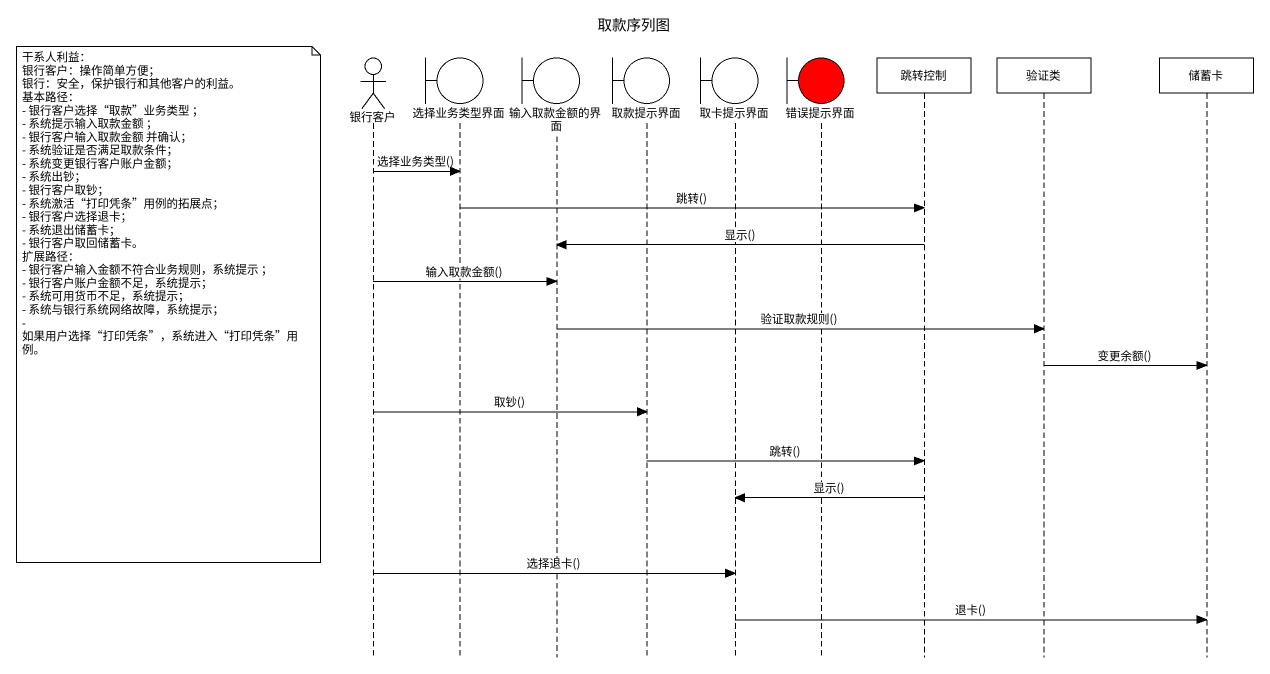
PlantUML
@startuml
title 取款序列图
hide footbox
actor 银行客户
boundary 选择业务类型界面
boundary 输入取款金额的界面
boundary 取款提示界面
boundary 取卡提示界面
boundary 错误提示界面 #FF0000
participant 跳转控制
participant 验证类
participant 储蓄卡

银行客户 -> 选择业务类型界面 : 选择业务类型()
选择业务类型界面 -> 跳转控制 : 跳转()
跳转控制 -> 输入取款金额的界面 : 显示()
银行客户 -> 输入取款金额的界面 : 输入取款金额()
note left of 银行客户
  干系人利益：
  银行客户：操作简单方便；
  银行：安全，保护银行和其他客户的利益。
  基本路径：
  - 银行客户选择“取款”业务类型 ；
  - 系统提示输入取款金额 ；
  - 银行客户输入取款金额 并确认；
  - 系统验证是否满足取款条件；
  - 系统变更银行客户账户金额；
  - 系统出钞；
  - 银行客户取钞；
  - 系统激活“打印凭条”用例的拓展点；
  - 银行客户选择退卡；
  - 系统退出储蓄卡；
  - 银行客户取回储蓄卡。
  扩展路径：
  - 银行客户输入金额不符合业务规则，系统提示 ；
  - 银行客户账户金额不足，系统提示；
  - 系统可用货币不足，系统提示；
  - 系统与银行系统网络故障，系统提示；
  - 如果用户选择“打印凭条”，系统进入“打印凭条”用例。
end note
输入取款金额的界面 -> 验证类 : 验证取款规则()
验证类 -> 储蓄卡 : 变更余额()
银行客户 -> 取款提示界面 : 取钞()
取款提示界面 -> 跳转控制 : 跳转()
跳转控制 -> 取卡提示界面 : 显示()
银行客户 -> 取卡提示界面 : 选择退卡()
取卡提示界面 -> 储蓄卡 : 退卡()
@enduml
